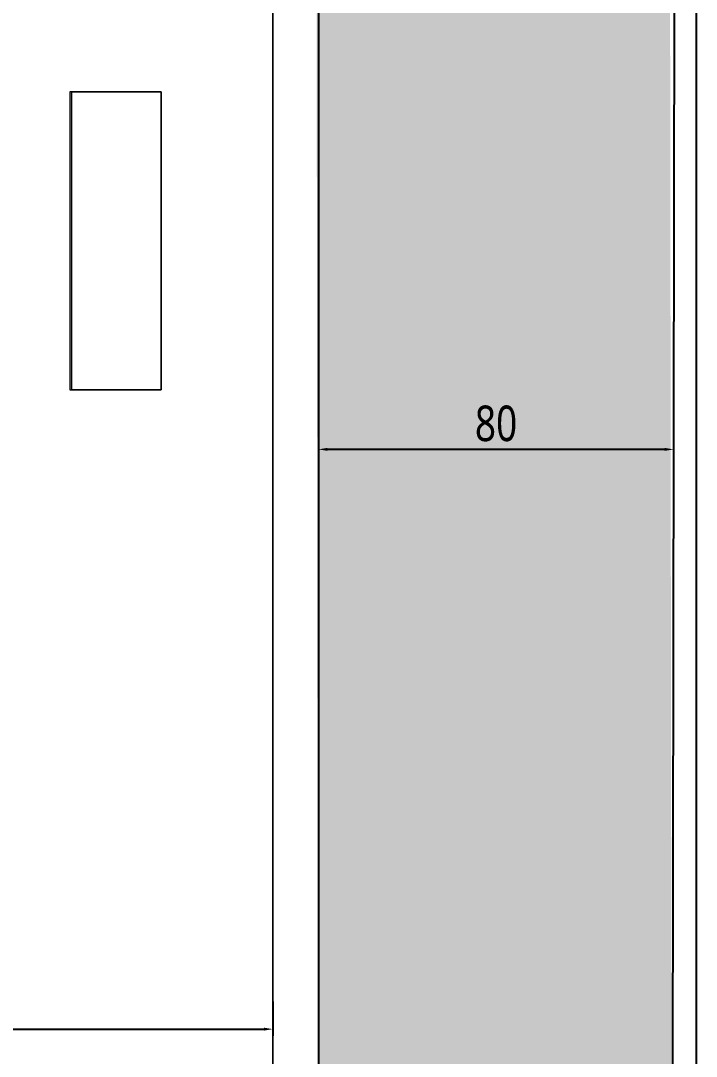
# Model space of a CAD drawing. Header units: millimetres. Extents: x -11 to 1219, y 0 to 1751.
# Drawn here: x 1033.9 to 1186.1, y 1065.5 to 1298.7 of the extents above; entities that cross this region are included whole.
import ezdxf

# ---------------------------------------------------------------- set-up
doc = ezdxf.new("R2010")
doc.units = ezdxf.units.MM
doc.header["$LTSCALE"] = 10
doc.layers.get('0').update_dxf_attribs({"linetype": 'CONTINUOUS'})
doc.layers.get('Defpoints').update_dxf_attribs({"linetype": 'CONTINUOUS'})
for name, color, linetype in [('1', 7, 'CONTINUOUS'), ('GRN_0.75mm^2', 3, 'CONTINUOUS'), ('PDF2_Geometry', 7, 'CONTINUOUS'), ('PDF2_Solid Fills', 7, 'CONTINUOUS'), ('PSYMS', 7, 'CONTINUOUS')]:
    doc.layers.add(name, color=color, linetype=linetype)
doc.styles.get("Standard").update_dxf_attribs({"font": '', "width": 0.8})
doc.styles.get('Standard').set_extended_font_data('Meiryo UI')
doc.dimstyles.get("Standard").update_dxf_attribs({"dimtxt": 8, "dimasz": 2, "dimexe": 1.5, "dimexo": 1.5, "dimgap": 1.8, "dimtad": 1, "dimdec": 3, "dimdsep": 46, "dimtxsty": 'Standard', "dimcen": 0, "dimclrd": 4, "dimclre": 4, "dimclrt": 4, "dimadec": 0, "dimazin": 0, "dimtfac": 1, "dimtdec": 3, "dimtmove": 0, "dimatfit": 3, "dimfxl": 1, "dimtolj": 1, "dimtzin": 1, "dimarcsym": 0})

# ---------------------------------------------------------------- blocks, each defined once
blk = doc.blocks.new('Sinee')
at = {"layer": 'PDF2_Geometry', "lineweight": 5}
for points in [[(390, 0), (390, -696.11)], [(390, -0.03), (390, -696.14)], [(390, -673.89), (390, -22.23)], [(390, -680.87), (390, -29.21)], [(344.27, -381.25), (344.69, -381.25), (344.69, -314.16), (344.27, -314.16)], [(344.69, -314.16), (364.82, -314.16)], [(344.69, -314.16), (364.82, -314.16)], [(364.82, -314.16), (364.82, -381.25)], [(364.82, -314.16), (364.82, -381.25)], [(364.82, -381.25), (344.69, -381.25)], [(364.82, -381.25), (344.69, -381.25)]]:
    blk.add_lwpolyline(points, close=True, dxfattribs=at)
for points in [[(390, -12.93), (390, -696.14), (390, -12.93)], [(390, -678.38), (390, -26.72), (390, -678.38)], [(344.69, -314.16), (364.82, -314.16), (344.69, -314.16)], [(364.82, -314.16), (364.82, -381.25), (364.82, -314.16)], [(364.82, -381.25), (344.69, -381.25), (364.82, -381.25)]]:
    blk.add_lwpolyline(points, dxfattribs=at)
at = {"layer": 'PDF2_Solid Fills', "lineweight": 5, "transparency": 33554559}
for points in [[(344.27, -381.25), (344.69, -381.25), (344.27, -314.16)], [(344.69, -381.25), (344.27, -314.16), (344.69, -314.16)]]:
    blk.add_solid(points, dxfattribs=at)
blk = doc.blocks.new('*D161')
at = {"layer": 'Defpoints', "color": 0, "transparency": 16777216}
for p in [(1101.03, 1207.22), (1181.03, 1207.22), (1101.03, 1202.21)]:
    blk.add_point(p, dxfattribs=at)
at = {"layer": 'PSYMS', "color": 4, "lineweight": -2, "transparency": 16777216}
for p, q in [((1101.03, 1205.72), (1101.03, 1200.71)), ((1181.03, 1205.72), (1181.03, 1200.71)), ((1179.03, 1202.21), (1103.03, 1202.21))]:
    blk.add_line(p, q, dxfattribs=at)
at = {"layer": 'PSYMS', "color": 4, "transparency": 16777216}
for points in [[(1103.03, 1202.54), (1103.03, 1201.87), (1101.03, 1202.21)], [(1179.03, 1202.54), (1179.03, 1201.87), (1181.03, 1202.21)]]:
    blk.add_solid(points, dxfattribs=at)
at = {"layer": 'PSYMS', "color": 4, "transparency": 16777216, "insert": (1141.03, 1208.01), "char_height": 8, "attachment_point": 5}
blk.add_mtext('\\A1;80', dxfattribs=at)
blk = doc.blocks.new('*D169')
at = {"layer": 'Defpoints', "color": 0, "transparency": 16777216}
for p in [(700.34, 1079.36), (1090.76, 1079.36), (1090.76, 1071.65)]:
    blk.add_point(p, dxfattribs=at)
at = {"layer": 'PSYMS', "color": 4, "lineweight": -2, "transparency": 16777216}
for p, q in [((700.34, 1077.86), (700.34, 1070.15)), ((1090.76, 1077.86), (1090.76, 1070.15)), ((702.34, 1071.65), (1088.76, 1071.65))]:
    blk.add_line(p, q, dxfattribs=at)
at = {"layer": 'PSYMS', "color": 4, "transparency": 16777216}
for points in [[(702.34, 1071.98), (702.34, 1071.32), (700.34, 1071.65)], [(1088.76, 1071.98), (1088.76, 1071.32), (1090.76, 1071.65)]]:
    blk.add_solid(points, dxfattribs=at)
at = {"layer": 'PSYMS', "color": 4, "transparency": 16777216, "insert": (895.55, 1077.45), "char_height": 8, "attachment_point": 5}
blk.add_mtext('\\A1;390.419', dxfattribs=at)

msp = doc.modelspace()

# ---------------------------------------------------------------- hatches: boundary and pattern name
h = msp.add_hatch()
h.set_pattern_fill('CROSS', color=256)
h.set_pattern_definition([(0, (8920.7366, -13194.048), (6.35, 6.35), [3.175, -9.525]), (90, (8922.324, -13195.636), (-6.35, 6.35), [3.175, -9.525])])
h.paths.add_polyline_path([(1179.8499, 1605.2564), (1100.2166, 1605.247), (1101.8426, 335.0353), (1181.4759, 335.0447)])

# ---------------------------------------------------------------- linework, layer by layer
for p, q in [((1101.0296, 1605.2555), (1101.0296, 335.1333)), ((1181.6624, 1605.4294), (1179.6436, 335.0438))]:
    msp.add_line(p, q)
at = {"layer": 'GRN_0.75mm^2'}
msp.add_line((1186.1388, 1689.915), (1186.1388, 0), dxfattribs=at)

# ---------------------------------------------------------------- block references
at = {"layer": '1'}
msp.add_blockref('Sinee', (700.7639, 1596.8942), dxfattribs=at)

# ---------------------------------------------------------------- dimensions: what is measured, and where the dimension line sits
at = {"layer": 'PSYMS', "color": 7, "true_color": 0xffffff}
for base, p1, p2, picture, middle in [((1101.0296, 1202.2081), (1181.0296, 1207.2173), (1101.0296, 1207.2173), '*D161', (1141.0296, 1208.0081)), ((1090.7639, 1071.6514), (700.3446, 1079.3596), (1090.7639, 1079.3596), '*D169', (895.5542, 1077.4514))]:
    dim = msp.add_linear_dim(base=base, p1=p1, p2=p2, dimstyle='Standard', dxfattribs=at)
    dim.commit()
    dim.dimension.update_dxf_attribs({"geometry": picture, "text_midpoint": middle})

doc.saveas('drawing.dxf')
